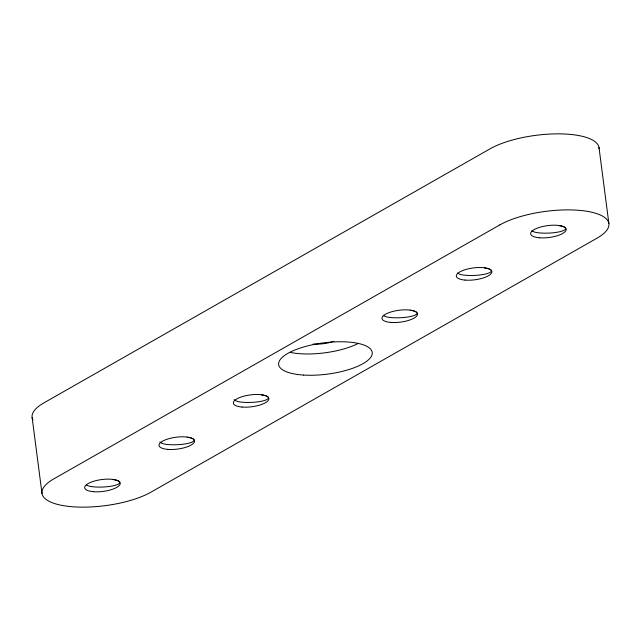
<?xml version="1.0" encoding="UTF-8"?>
<svg xmlns="http://www.w3.org/2000/svg" width="641" height="641" viewBox="0 0 641 641"><rect width="100%" height="100%" fill="white"/><g stroke="black" fill="none" stroke-linecap="round" stroke-linejoin="round"><path stroke-width="0.96" d="M599.006 147.526L608.878 223.549M32.122 417.451L41.994 493.474M599.079 148.8A60.991 20.36 -7.4 0 0 557.966 133.857A60.991 20.36 -7.4 0 0 490.004 148.848L44.061 402.788A60.991 20.36 -7.4 0 0 32.979 419.911M333.865 341.292A19.518 6.514 -7.4 0 1 332.847 341.637M331.79 341.965A19.518 6.514 -7.4 0 1 313.129 344.033M358.071 343.528A47.17 15.745 -7.4 0 1 289.868 352.318M410.152 310.26A17.692 3.982 -2 0 1 413.485 315.725A17.692 3.982 -2 0 1 388.75 317.319A17.692 7.708 -13.2 0 1 383.246 315.356M112.848 479.548A17.692 3.982 -2 0 1 116.189 485.013A17.692 3.982 -2 0 1 91.455 486.615M91.455 486.607A17.692 7.708 -13.2 0 1 86.447 484.989M187.172 437.226A17.692 3.982 -2 0 1 190.513 442.691A17.692 3.982 -2 0 1 165.779 444.293A17.692 7.708 -13.2 0 1 159.833 441.953M261.496 394.904A17.692 3.982 -2 0 1 264.837 400.369A17.692 3.982 -2 0 1 240.103 401.971A17.692 7.708 -13.2 0 1 234.165 399.631M558.8 225.616A17.692 3.982 -2 0 1 562.133 231.072A17.692 3.982 -2 0 1 537.398 232.675A17.692 7.708 -13.2 0 1 531.894 230.712M484.476 267.938A17.692 3.982 -2 0 1 487.809 273.395A17.692 3.982 -2 0 1 463.074 274.997A17.692 7.708 -13.2 0 1 457.57 273.034M499.884 224.871L53.932 478.811A60.991 20.36 -7.4 0 0 66.263 506.094A60.991 20.36 -7.4 0 0 150.996 492.152L596.939 238.212A60.991 20.36 -7.4 0 0 584.608 210.929A60.991 20.36 -7.4 0 0 499.884 224.871M303.682 375.065A47.17 15.745 -7.4 0 0 372.221 352.478A47.17 15.745 -7.4 0 0 300.405 347.991A47.17 15.745 -7.4 0 0 303.682 375.065M242.042 407.051A17.892 5.969 -7.4 0 0 268.867 398.862A17.892 5.969 -7.4 0 0 242.426 396.587A17.892 5.969 -7.4 0 0 242.042 407.051M167.718 449.373A17.892 5.969 -7.4 0 0 194.544 441.184A17.892 5.969 -7.4 0 0 168.102 438.909A17.892 5.969 -7.4 0 0 167.718 449.373M93.394 491.695A17.892 5.969 -7.4 0 0 120.22 483.514A17.892 5.969 -7.4 0 0 93.778 481.231A17.892 5.969 -7.4 0 0 93.394 491.695M390.69 322.407A17.892 5.969 -7.4 0 0 417.523 314.218A17.892 5.969 -7.4 0 0 391.074 311.943A17.892 5.969 -7.4 0 0 390.69 322.407M465.013 280.085A17.892 5.969 -7.4 0 0 491.847 271.896A17.892 5.969 -7.4 0 0 465.398 269.621A17.892 5.969 -7.4 0 0 465.013 280.085M539.337 237.763A17.892 5.969 -7.4 0 0 566.171 229.574A17.892 5.969 -7.4 0 0 539.722 227.299A17.892 5.969 -7.4 0 0 539.337 237.763"/></g></svg>
